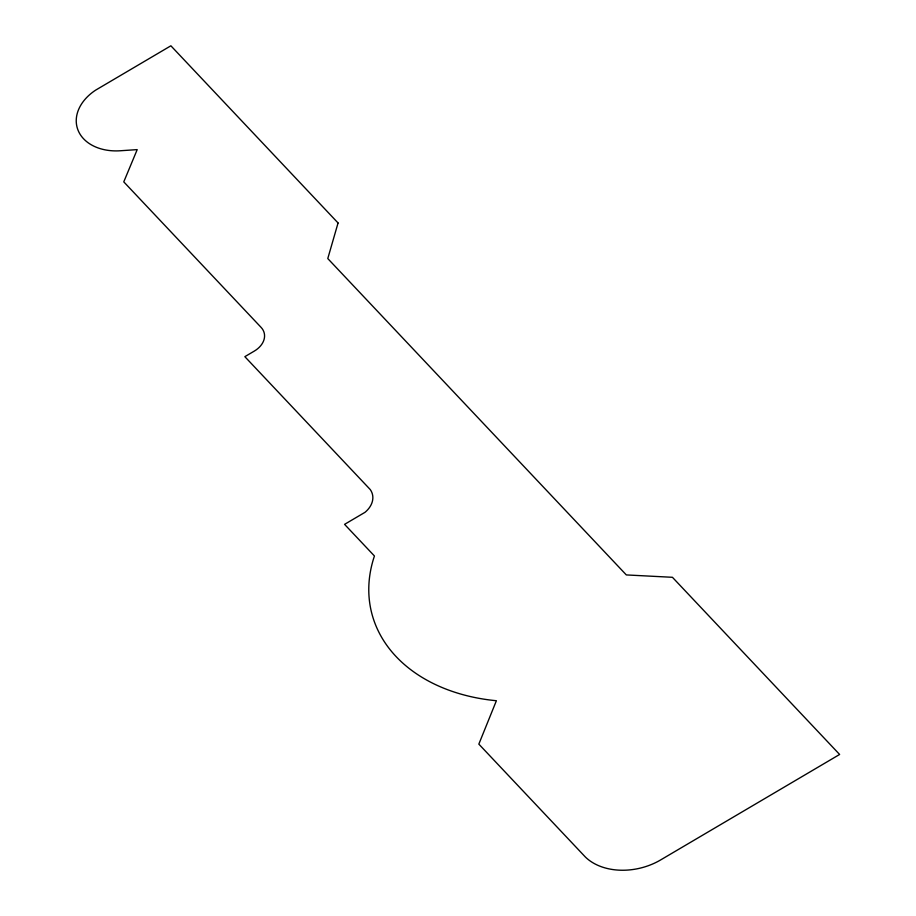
<?xml version="1.0" encoding="UTF-8"?>
<svg xmlns="http://www.w3.org/2000/svg" width="916" height="916" viewBox="0 0 916 916"><rect width="100%" height="100%" fill="white"/><g stroke="black" fill="none" stroke-linecap="round" stroke-linejoin="round"><path stroke-width="1.37" d="M338.061 222.966L327.779 258.564L626.326 574.927L672.436 577.298L839.617 754.463L660.963 859.746A56.094 40.682 -14.1 0 1 585.358 857.01L478.839 744.124L496.392 700.729A177.681 128.881 -14.1 0 1 374.438 555.989L344.576 524.353L365.026 512.307A25.934 18.812 -14.1 0 0 370.236 489.545L244.847 356.668L254.247 351.126A22.591 16.385 -14.1 0 0 261.106 327.401L123.774 181.872L137.205 149.617L120.5 150.751A47.724 34.613 -14.1 0 1 78.123 130.404A47.724 34.613 -14.1 0 1 95.688 90.112L170.88 45.8L338.061 222.966"/></g></svg>
